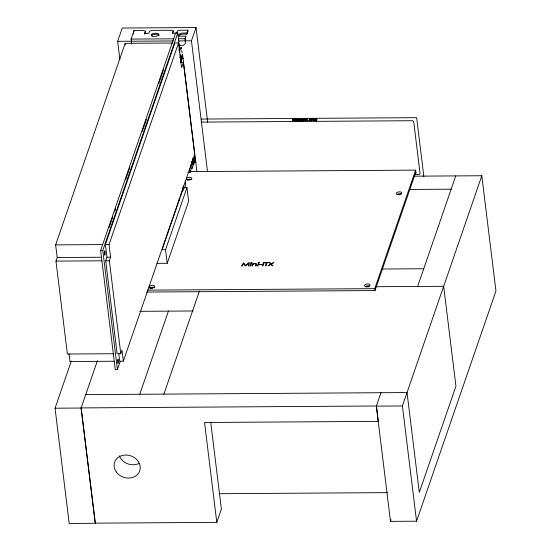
<?xml version="1.0" encoding="UTF-8"?>
<svg xmlns="http://www.w3.org/2000/svg" width="551" height="551" viewBox="0 0 551 551"><rect width="100%" height="100%" fill="white"/><g stroke="black" fill="none" stroke-linecap="round" stroke-linejoin="round"><path stroke-width="0.83" d="M131.675 43.853L131.09 39.087L134.045 30.519L142.495 30.463L145.595 31.097L144.72 34.141M145.595 31.097L144.5 33.363L148.667 33.335L149.748 31.07L152.682 30.395L170.287 30.284L173.386 30.918L172.738 33.308M119.863 59.239L117.666 41.311L122.246 28.025L196.039 27.55L207.679 122.343M114.119 353.714L67.38 354.017L55.968 261.098L57.201 257.531L55.644 244.885L125.16 43.322L172.752 43.012M133.349 33.948L134.045 30.519M120.201 361.408L117.404 369.521L115.255 369.535L100.633 250.478L175.652 32.95L177.801 32.936L179.784 49.06M109.126 227.508L112.769 216.942M114.732 211.253L115.572 208.815M125.662 179.557L129.864 167.366M142.199 131.599L146.401 119.409M158.736 83.649L163.502 69.832M117.404 369.521L102.782 250.464L177.801 32.936M118.761 353.535L119.705 361.194L123.355 361.174L121.998 350.105L120.765 353.673L117.115 353.694L105.702 260.775L106.935 257.207L105.386 244.561L174.894 42.999L178.545 42.971L181.589 67.718L183.421 62.401L180.494 62.421M120.765 353.673L109.36 260.754L110.586 257.186L109.036 244.541L178.545 42.971M97.375 360.857L81.1 408.036L95.254 523.285L69.199 523.45L55.052 408.208L71.32 361.022M178.875 50.21L179.895 47.241M179.357 52.214L181.004 47.427M178.49 45.34L183.49 45.313L185.494 43.309L184.929 38.735L185.825 36.139L181.493 36.166A3.086 1.508 -7 0 1 178.999 34.644A3.086 1.508 -7 0 1 182.553 33.081L186.892 33.053L187.884 30.167L180.473 30.215L177.532 30.89L176.458 33.156L172.284 33.184L173.386 30.918M179.268 36.456A3.086 1.508 -7 0 1 182.684 34.128L187.016 34.093L188.015 31.207L187.884 30.167M180.535 61.829L182.464 56.25L182.264 54.652M207.5 171.492L191.459 40.829L196.039 27.55M123.355 361.174L194.703 154.294L183.421 62.401M162.607 248.308L179.84 198.346M180.246 197.162L183.049 189.041L183.242 190.625M184.613 188.166L185.708 184.978L185.198 180.818M187.891 172.442L190.04 172.429L191.424 168.406M190.556 165.142L190.949 168.351L192.127 168.344L195.15 159.576L194.462 153.963M156.966 263.357L167.222 263.288L165.548 249.679L186.947 187.622L182.677 187.65M167.222 263.288L188.621 201.239L186.947 187.622M139.575 394.75L168.475 310.957M163.881 394.117L199.407 291.107M216.798 522.362L204.538 422.486L378.289 421.363L376.402 405.997L81.149 407.905L95.295 523.147L216.798 522.362L221.378 509.076L210.689 422.004M146.793 292.037L374.99 290.563L374.756 288.662L415.626 170.135L190.012 171.595M374.99 290.563L415.86 172.036M414.428 176.175L481.801 175.741L495.948 290.983L416.556 521.205L390.501 521.37L376.354 406.128L380.982 392.711M417.624 286.458L455.746 175.907M416.556 521.205L402.402 405.963L481.801 175.741M390.501 521.37L391.065 519.745M300.481 119.271L299.964 119.471A0.778 0.661 19 0 0 299.799 119.87L300.853 120.635A0.778 0.661 19 0 0 300.474 119.305M131.09 39.087L173.82 38.811M178.097 38.784L184.929 38.735M117.666 41.311L173.441 40.946M178.586 40.919L191.459 40.829M181.802 58.165L183.256 58.151L183.049 58.757L180.866 58.771M201.28 119.064L416.632 117.666L423.877 176.657M201.273 122.088L412.231 120.724A1.384 1.171 19 0 1 413.732 121.916L420.041 173.296A1.384 1.171 19 0 1 418.836 174.502L414.552 174.529M193.112 158.171L194.751 158.158L194.544 158.757L192.905 158.771M194.489 161.491L195.942 161.477L195.736 162.077L193.553 162.09M409.848 189.454L451.166 189.193M55.644 244.885L102.39 244.582M105.386 244.561L109.036 244.541M162.132 249.699L165.548 249.679M100.633 250.478L102.782 250.464M57.201 257.531L101.391 257.241M106.935 257.207L110.586 257.186M55.968 261.098L101.859 260.802M105.702 260.775L109.36 260.754M382.415 269.012L423.733 268.743M149.92 288.187L152.503 288.173M365.492 286.795L368.929 286.775M375.803 286.727L443.672 286.286L455.939 386.161L419.297 492.415L407.031 392.546L85.729 394.619M147.42 290.129L374.756 288.662M139.837 311.322L193.208 310.978M114.16 361.236L69.97 361.518L69.027 353.852M55.052 408.208L81.1 408.036M376.354 406.128L402.402 405.963M219.105 493.71L387.505 492.622M315.923 119.168L316.488 119.367M415.626 170.135L416.019 173.276M300.006 121.447C299.041 119.939 302.051 121.64 301.549 119.767C300.309 118.224 298.311 119.45 299.751 121.447M186.892 33.053L187.016 34.093M185.825 36.139L185.439 40.595M182.533 54.521L196.886 171.471M181.382 47.434L181.575 49.039M181.775 50.644L182.071 53.048M180.329 57.986A1.984 0.399 89.6 0 1 180.859 56.126A1.984 0.399 89.6 0 1 181.045 59.267L181.451 62.642M191.438 162.731L192.127 168.344M189.53 168.269L190.04 172.429M183.214 185.887L183.504 188.222M182.367 188.69L182.677 191.211M179.192 198.553L179.392 200.151M125.16 43.322L125.366 45.024M139.017 463.453A13.3 11.295 19 0 1 119.34 455.835M192.643 164.122A3.23 0.654 89.6 0 1 191.645 161.319M181.045 59.267A1.984 0.399 89.6 0 1 180.391 58.985M180.081 57.986A3.23 0.654 89.6 0 1 180.824 54.811A3.23 0.654 89.6 0 1 181.355 59.095A3.23 0.654 89.6 0 1 180.425 60.782M151.339 35.863A3.086 1.508 -7 0 1 153.309 34.52A6.164 3.003 -7 0 1 157.923 34.493A3.086 1.508 -7 0 1 158.97 35.815M315.937 119.202A0.778 0.661 19 0 0 315.888 120.538L316.611 120.352L316.742 119.719A0.778 0.661 19 0 0 316.494 119.402M397.133 194.434A2.762 1.35 -7 0 1 401.004 193.904M365.375 286.527A2.762 1.35 -7 0 1 369.246 285.997M150.017 287.918A2.762 1.35 -7 0 1 154.707 287.884M187.271 179.888A2.762 1.35 -7 0 1 191.142 179.364M311.77 119.574L311.611 120.745L311.405 119.03L312.383 119.037L311.77 119.574M305.867 120.132L304.972 120.524L304.304 119.078L304.565 120.449L305.626 120.8A0.73 0.62 19 0 0 306.074 120.442L306.005 119.064L305.867 120.132M249.135 262.648L248.928 265.981L248.281 265.981L248.46 263.598L245.154 266.002L243.638 263.612L242.165 266.023L241.538 266.03L243.625 262.682L245.45 265.403L249.135 262.648M256.07 264.191L255.533 265.933L256.16 265.933L256.697 264.225L255.747 263.44A2.087 1.019 -7 0 0 254.218 263.543L253.253 263.929L253.412 263.488L252.785 263.488L251.931 265.961L252.558 265.954C252.489 264.253 254.955 262.889 256.07 264.191M294.751 119.691L294.737 120.001A1.054 0.895 19 0 0 294.943 120.476L296.231 120.827A0.971 0.826 19 0 0 296.624 120.531L296.087 120.641A0.84 0.716 19 0 1 295.66 120.676L294.992 120.015L296.734 120.001L296.452 119.415L295.391 119.112L294.751 119.691M297.12 119.677L297.106 119.987A1.054 0.895 19 0 0 297.313 120.462L298.601 120.814A0.971 0.826 19 0 0 298.993 120.517L298.456 120.628A0.84 0.716 19 0 1 298.029 120.662L297.361 119.994L299.103 119.987L298.821 119.402L297.76 119.092L297.12 119.677M312.624 119.574L312.61 119.884A1.054 0.895 19 0 0 312.816 120.366L314.104 120.717A0.971 0.826 19 0 0 314.497 120.414L313.96 120.524A0.84 0.716 19 0 1 313.533 120.559L312.865 119.898L314.607 119.884L314.325 119.298L313.264 118.995L312.624 119.574M301.989 119.622L302.32 120.579A0.944 0.799 19 0 0 302.871 120.827L303.291 120.827A0.944 0.799 19 0 0 303.78 120.573C304.696 119.477 302.444 118.313 301.989 119.622M302.237 119.691L302.217 119.96A0.806 0.689 19 0 0 302.499 120.442L303.567 120.435A0.806 0.689 19 0 0 303.732 119.946L303.036 119.271L302.237 119.691M315.014 119.519C316.653 123.617 318.32 117.019 315.014 119.519M295.06 119.615L296.438 119.815L295.508 119.312A0.716 0.606 19 0 0 295.178 119.464L295.06 119.615M297.437 119.601L298.807 119.794L297.877 119.298A0.716 0.606 19 0 0 297.547 119.45L297.437 119.601M312.934 119.498L314.311 119.698L313.381 119.195A0.716 0.606 19 0 0 313.051 119.347L312.934 119.498M250.87 263.502L250.016 265.975L250.636 265.968L251.49 263.502L250.87 263.502M258.254 263.454L257.4 265.926L258.026 265.919L258.874 263.454L258.254 263.454M259.397 264.521L261.842 264.508L259.397 264.521M263.509 262.551L262.352 265.892L263.013 265.885L264.163 262.551L263.509 262.551M265.01 262.545L264.9 262.868L266.36 262.861L265.32 265.871L265.988 265.871L267.028 262.855L268.599 262.524L265.01 262.545M309.772 118.437L308.822 120.765L309.428 119.994L310.557 119.987L311.343 120.745L309.772 118.437M309.862 118.926L309.517 119.774L310.413 119.767L309.862 118.926M251.001 262.648L251.952 262.744L251.001 262.648M258.385 262.6L259.335 262.696L258.385 262.6M293.848 118.541L292.912 119.415C292.209 116.282 293.173 123.403 292.953 119.787L294.585 120.855L293.07 119.588L294.2 118.541L293.848 118.541M270.865 264.432L267.903 265.858L270.589 264.122L269.198 262.517L269.962 262.51L271.085 263.798L273.861 262.49L271.354 264.115L272.841 265.823L272.077 265.83L270.865 264.432M306.941 118.424L306.432 119.064L307.231 120.772L307.045 119.25L307.417 119.057L306.941 118.424M116.268 471.938A13.3 11.295 19 0 0 138.914 472.675A13.3 11.295 19 0 0 126.337 455.03A13.3 11.295 19 0 0 116.268 471.938M104.353 251.883A2.218 0.448 89.6 0 0 104.766 255.216A2.218 0.448 89.6 0 0 105.131 251.89A2.218 0.448 89.6 0 0 104.353 251.883M117.652 360.209A2.218 0.448 89.6 0 0 118.066 363.536A2.218 0.448 89.6 0 0 118.431 360.209A2.218 0.448 89.6 0 0 117.652 360.209M192.843 159.7A3.23 0.654 89.6 0 0 193.435 164.542A3.23 0.654 89.6 0 0 193.973 159.7A3.23 0.654 89.6 0 0 192.843 159.7M193.064 160.32A1.984 0.399 89.6 0 0 193.429 163.303A1.984 0.399 89.6 0 0 193.759 160.32A1.984 0.399 89.6 0 0 193.064 160.32M152.262 36.146A6.164 3.003 -7 0 0 156.87 36.118A3.086 1.508 -7 0 0 157.793 33.453A6.164 3.003 -7 0 0 153.185 33.48A3.086 1.508 -7 0 0 152.262 36.146M397.243 194.413A2.762 1.35 -7 0 0 401.713 193.194A2.762 1.35 -7 0 0 398.063 192.024A2.762 1.35 -7 0 0 397.243 194.413M365.485 286.506A2.762 1.35 -7 0 0 369.955 285.28A2.762 1.35 -7 0 0 366.305 284.116A2.762 1.35 -7 0 0 365.485 286.506M150.12 287.897A2.762 1.35 -7 0 0 154.597 286.678A2.762 1.35 -7 0 0 150.946 285.508A2.762 1.35 -7 0 0 150.12 287.897M187.374 179.867A2.762 1.35 -7 0 0 191.851 178.648A2.762 1.35 -7 0 0 188.201 177.477A2.762 1.35 -7 0 0 187.374 179.867"/></g></svg>
